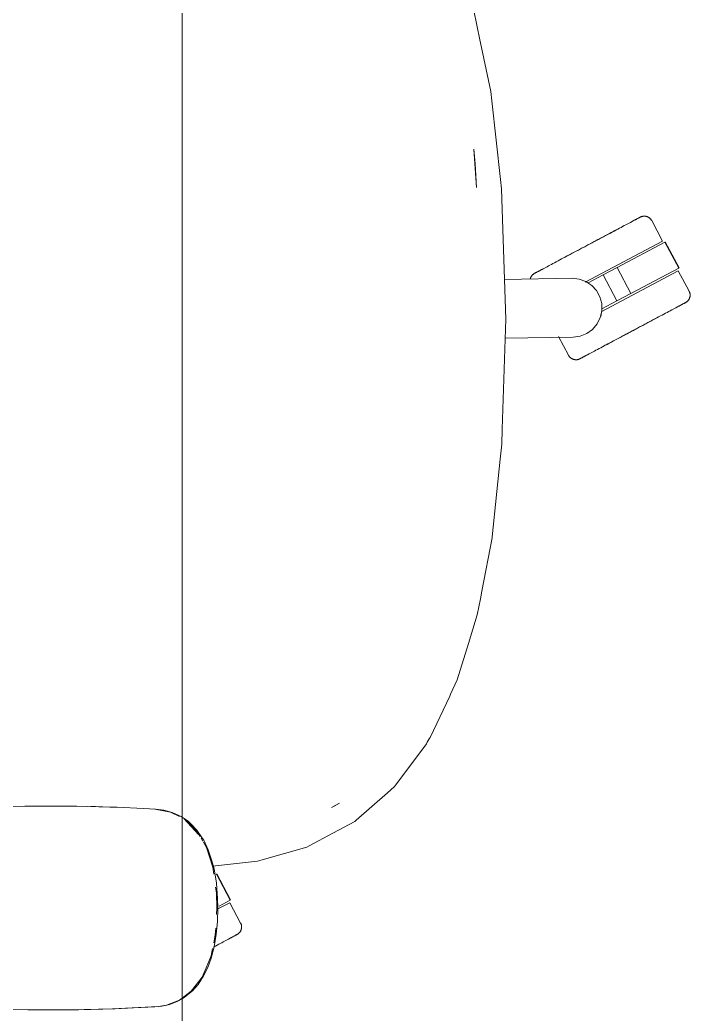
# Model space of a CAD drawing. Header units: millimetres. Extents: x 79795 to 317870, y -36033 to 97293.
# Drawn here: x 185975.7 to 186294.5, y 11096.4 to 11569.3 of the extents above; entities that cross this region are included whole.
import ezdxf

# ---------------------------------------------------------------- set-up
doc = ezdxf.new("R2010")
doc.units = ezdxf.units.MM
doc.header["$MEASUREMENT"] = 0
doc.layers.add('G-IMPT', color=8, linetype='CONTINUOUS', lineweight=9)
doc.layers.add('I-FURN', color=8, linetype='CONTINUOUS', lineweight=9)

msp = doc.modelspace()

# ---------------------------------------------------------------- linework, layer by layer
at = {"layer": 'G-IMPT'}
for p, q in [((186194.56, 11559.84), (186191.69, 11573.66)), ((186195.32, 11556.16), (186194.56, 11559.84)), ((186195.32, 11556.16), (186199.67, 11535.21)), ((186199.67, 11535.21), (186200.16, 11530.8)), ((186204.29, 11493.35), (186200.16, 11530.8)), ((186191.64, 11507.79), (186192.25, 11500.85)), ((186192.89, 11489.51), (186191.64, 11507.79)), ((186192.89, 11489.51), (186192.25, 11500.85)), ((186204.29, 11493.35), (186204.77, 11488.98)), ((186205.09, 11479.04), (186204.77, 11488.98)), ((186205.09, 11479.04), (186206.8, 11426.86)), ((186206.8, 11426.86), (186205.18, 11374.69)), ((186205.18, 11374.69), (186204.96, 11367.43)), ((186204.22, 11360.36), (186204.96, 11367.43)), ((186200.4, 11323.37), (186204.22, 11360.36)), ((186195.45, 11297.53), (186200.31, 11322.91)), ((186200.4, 11323.37), (186200.31, 11322.91)), ((186195.45, 11297.53), (186194.74, 11293.87)), ((186193.28, 11286.26), (186194.74, 11293.87)), ((186189.09, 11272.66), (186193.28, 11286.26)), ((186183.77, 11255.39), (186189.09, 11272.66)), ((186183.77, 11255.39), (186180.58, 11248.62)), ((186170.88, 11228.06), (186180.15, 11247.7)), ((186180.15, 11247.7), (186180.58, 11248.62)), ((186169.06, 11225.01), (186154.49, 11205.51)), ((186169.06, 11225.01), (186169.52, 11225.78)), ((186169.52, 11225.78), (186170.46, 11227.35)), ((186170.88, 11228.06), (186170.46, 11227.35)), ((186150.5, 11201.67), (186135.72, 11188.65)), ((186150.5, 11201.67), (186153.76, 11204.54)), ((186154.49, 11205.51), (186153.76, 11204.54)), ((186127.75, 11196.68), (186123.86, 11194.72)), ((186127.75, 11196.68), (186125.45, 11195.5)), ((185978.05, 11195.26), (185965.74, 11194.97)), ((185978.05, 11195.26), (185983.52, 11195.33)), ((185998.23, 11195.34), (185983.52, 11195.33)), ((186002.74, 11195.29), (185998.23, 11195.34)), ((186002.74, 11195.29), (186018.41, 11194.91)), ((186009.47, 11195.11), (186011.69, 11195.11)), ((186015.01, 11194.97), (186011.69, 11195.11)), ((186018.41, 11194.91), (186021.96, 11194.79)), ((186034.52, 11194.17), (186021.96, 11194.79)), ((186034.52, 11194.17), (186040.18, 11193.89)), ((186047.3, 11192.52), (186039.96, 11193.89)), ((186040.18, 11193.89), (186044.19, 11193.39)), ((186044.19, 11193.39), (186048.14, 11192.32)), ((186051.56, 11190.42), (186047.3, 11192.52)), ((186052.47, 11190.34), (186048.14, 11192.32)), ((186125.45, 11195.5), (186123.86, 11194.72)), ((186052.47, 11190.34), (186052.92, 11190.03)), ((186052.92, 11190.03), (186055.69, 11188.13)), ((186053.8, 11189.31), (186056.21, 11187.08)), ((186060.7, 11181.92), (186053.8, 11189.31)), ((186059.51, 11184.01), (186053.8, 11189.31)), ((186057.01, 11187), (186055.69, 11188.13)), ((186124.62, 11182.48), (186135.05, 11188.07)), ((186135.72, 11188.65), (186135.05, 11188.07)), ((186059.29, 11183.54), (186056.21, 11187.08)), ((186057.01, 11187), (186059.88, 11183.95)), ((186060.7, 11181.92), (186059.42, 11183.39)), ((186061.39, 11180.85), (186059.51, 11184.01)), ((186059.88, 11183.95), (186062.32, 11180.5)), ((186113.38, 11176.47), (186124.62, 11182.48)), ((186062.72, 11178.63), (186061.86, 11180.07)), ((186063.13, 11179.12), (186062.32, 11180.5)), ((186064.47, 11175.71), (186063, 11178.16)), ((186065.33, 11174.49), (186063.13, 11179.12)), ((186067.5, 11166.31), (186064.47, 11175.71)), ((186067.07, 11169.4), (186065.33, 11174.49)), ((186090.92, 11169.87), (186112.27, 11175.88)), ((186112.27, 11175.88), (186113.38, 11176.47)), ((186067.07, 11169.4), (186068.05, 11165.47)), ((186067.38, 11166.82), (186088.66, 11169.23)), ((186090.92, 11169.87), (186088.66, 11169.23)), ((186067.96, 11163.02), (186067.5, 11166.31)), ((186068.05, 11165.47), (186069.17, 11158.71)), ((186069.23, 11154.05), (186068.83, 11156.84)), ((186069.74, 11151.4), (186069.17, 11158.71)), ((186069.23, 11154.05), (186069.46, 11146.89)), ((186069.74, 11151.4), (186069.83, 11146.89)), ((186069.27, 11143.78), (186069.46, 11146.89)), ((186069.83, 11146.89), (186069.65, 11140.55)), ((186069.09, 11134.4), (186069.65, 11140.55)), ((186068.67, 11134.06), (186068.87, 11137.27)), ((186067.9, 11130.31), (186068.67, 11134.06)), ((186069.09, 11134.4), (186068.09, 11128.47)), ((186066.63, 11124.1), (186067.34, 11127.57)), ((186066.66, 11122.99), (186068.09, 11128.47)), ((186066.63, 11124.1), (186064.3, 11118.48)), ((186066.66, 11122.99), (186065.07, 11118.65)), ((186062.46, 11114.08), (186064.3, 11118.48)), ((186063.09, 11114.58), (186065.07, 11118.65)), ((186057.25, 11107.3), (186062.46, 11114.08)), ((186063.09, 11114.58), (186060.43, 11110.53)), ((186052.83, 11104.02), (186057.25, 11107.3)), ((186054.03, 11104.42), (186057.77, 11107.49)), ((186060.43, 11110.53), (186057.77, 11107.49)), ((186045.43, 11100.72), (186051.62, 11103.13)), ((186050.59, 11102.46), (186046.95, 11101.06)), ((186050.59, 11102.46), (186052.83, 11103.74)), ((186051.62, 11103.13), (186052.83, 11104.02)), ((186052.83, 11103.74), (186054.03, 11104.42)), ((185979.41, 11098.49), (185970.99, 11098.66)), ((185979.41, 11098.49), (186009.43, 11098.61)), ((185979.41, 11098.49), (185999.59, 11098.45)), ((185979.41, 11098.49), (185990.2, 11098.41)), ((186009.43, 11098.61), (185990.2, 11098.41)), ((185999.59, 11098.45), (186020.99, 11098.95)), ((185999.59, 11098.45), (186019.78, 11098.91)), ((185999.59, 11098.45), (186009.43, 11098.61)), ((185999.59, 11098.49), (186001.63, 11098.47)), ((186001.63, 11098.47), (186003.54, 11098.54)), ((186009.43, 11098.61), (186020.99, 11098.95)), ((186019.78, 11098.91), (186041.56, 11100)), ((186019.78, 11098.91), (186039.96, 11099.89)), ((186020.99, 11098.95), (186019.78, 11098.91)), ((186020.99, 11098.95), (186041.56, 11100)), ((186041.56, 11100), (186039.96, 11099.89)), ((186041.56, 11100), (186043.21, 11100.25)), ((186045.43, 11100.72), (186041.58, 11100.13)), ((186045.61, 11100.7), (186043.21, 11100.25)), ((186045.61, 11100.7), (186046.95, 11101.06))]:
    msp.add_line(p, q, dxfattribs=at)
at = {"layer": 'I-FURN'}
for p, q in [((186052.83, 12069.09), (186052.83, 10669.09)), ((186052.83, 10669.09), (186052.83, 12069.09)), ((186271.09, 11475.59), (186271.24, 11475.65)), ((186271.24, 11475.65), (186271.39, 11475.71)), ((186271.39, 11475.71), (186271.54, 11475.75)), ((186271.54, 11475.75), (186271.7, 11475.8)), ((186271.7, 11475.8), (186271.85, 11475.83)), ((186271.85, 11475.83), (186272.01, 11475.86)), ((186272.01, 11475.86), (186272.17, 11475.89)), ((186272.17, 11475.89), (186272.33, 11475.91)), ((186272.33, 11475.91), (186272.49, 11475.92)), ((186272.49, 11475.92), (186272.65, 11475.92)), ((186272.65, 11475.92), (186272.82, 11475.92)), ((186272.82, 11475.92), (186272.98, 11475.91)), ((186272.98, 11475.91), (186273.14, 11475.9)), ((186273.14, 11475.9), (186273.3, 11475.88)), ((186273.3, 11475.88), (186273.46, 11475.85)), ((186273.46, 11475.85), (186273.61, 11475.81)), ((186273.61, 11475.81), (186273.77, 11475.77)), ((186273.77, 11475.77), (186273.92, 11475.73)), ((186273.92, 11475.73), (186274.08, 11475.68)), ((186274.08, 11475.68), (186274.23, 11475.62)), ((186274.23, 11475.62), (186274.37, 11475.55)), ((186262.44, 11471.01), (186261.68, 11470.6)), ((186263.17, 11471.4), (186262.44, 11471.01)), ((186263.88, 11471.77), (186263.17, 11471.4)), ((186264.56, 11472.13), (186263.88, 11471.77)), ((186265.21, 11472.48), (186264.56, 11472.13)), ((186265.82, 11472.8), (186265.21, 11472.48)), ((186266.41, 11473.12), (186265.82, 11472.8)), ((186266.1, 11472.95), (186266.66, 11473.25)), ((186266.96, 11473.41), (186266.41, 11473.12)), ((186266.66, 11473.25), (186267.2, 11473.54)), ((186267.48, 11473.68), (186266.96, 11473.41)), ((186267.2, 11473.54), (186267.7, 11473.8)), ((186267.96, 11473.94), (186267.48, 11473.68)), ((186267.7, 11473.8), (186268.17, 11474.05)), ((186268.4, 11474.18), (186267.96, 11473.94)), ((186268.17, 11474.05), (186268.6, 11474.28)), ((186268.81, 11474.39), (186268.4, 11474.18)), ((186268.6, 11474.28), (186268.99, 11474.49)), ((186269.19, 11474.59), (186268.81, 11474.39)), ((186268.99, 11474.49), (186269.35, 11474.68)), ((186269.52, 11474.77), (186269.19, 11474.59)), ((186269.35, 11474.68), (186269.66, 11474.85)), ((186269.82, 11474.93), (186269.52, 11474.77)), ((186269.66, 11474.85), (186269.94, 11475)), ((186270.08, 11475.07), (186269.82, 11474.93)), ((186269.94, 11475), (186270.18, 11475.12)), ((186270.3, 11475.18), (186270.08, 11475.07)), ((186270.18, 11475.12), (186270.38, 11475.23)), ((186270.48, 11475.28), (186270.3, 11475.18)), ((186270.38, 11475.23), (186270.55, 11475.32)), ((186270.62, 11475.35), (186270.48, 11475.28)), ((186270.55, 11475.32), (186270.67, 11475.38)), ((186270.72, 11475.41), (186270.62, 11475.35)), ((186270.67, 11475.38), (186270.75, 11475.42)), ((186270.78, 11475.44), (186270.72, 11475.41)), ((186270.75, 11475.42), (186270.79, 11475.45)), ((186270.8, 11475.45), (186270.78, 11475.44)), ((186270.79, 11475.45), (186270.8, 11475.45)), ((186270.8, 11475.45), (186270.94, 11475.52)), ((186270.94, 11475.52), (186271.09, 11475.59)), ((186274.37, 11475.55), (186274.52, 11475.48)), ((186274.52, 11475.48), (186274.66, 11475.41)), ((186274.66, 11475.41), (186274.8, 11475.32)), ((186274.8, 11475.32), (186274.94, 11475.24)), ((186274.94, 11475.24), (186275.07, 11475.14)), ((186275.07, 11475.14), (186275.2, 11475.05)), ((186275.2, 11475.05), (186275.32, 11474.94)), ((186275.32, 11474.94), (186275.44, 11474.84)), ((186275.44, 11474.84), (186275.56, 11474.72)), ((186275.56, 11474.72), (186275.67, 11474.61)), ((186275.67, 11474.61), (186275.77, 11474.49)), ((186275.77, 11474.49), (186275.88, 11474.36)), ((186275.88, 11474.36), (186275.97, 11474.23)), ((186275.97, 11474.23), (186276.06, 11474.1)), ((186276.06, 11474.1), (186276.15, 11473.96)), ((186276.15, 11473.96), (186276.23, 11473.82)), ((186276.23, 11473.82), (186276.25, 11473.78)), ((186281.4, 11464.1), (186276.25, 11473.78)), ((186252.35, 11465.64), (186253.31, 11466.15)), ((186253.83, 11466.43), (186252.87, 11465.92)), ((186253.31, 11466.15), (186254.26, 11466.66)), ((186254.77, 11466.93), (186253.83, 11466.43)), ((186254.26, 11466.66), (186255.2, 11467.16)), ((186255.7, 11467.42), (186254.77, 11466.93)), ((186255.2, 11467.16), (186256.12, 11467.65)), ((186256.61, 11467.91), (186255.7, 11467.42)), ((186256.12, 11467.65), (186257.03, 11468.13)), ((186257.51, 11468.38), (186256.61, 11467.91)), ((186257.03, 11468.13), (186257.91, 11468.6)), ((186258.39, 11468.85), (186257.51, 11468.38)), ((186257.91, 11468.6), (186258.78, 11469.06)), ((186259.24, 11469.31), (186258.39, 11468.85)), ((186258.78, 11469.06), (186259.63, 11469.51)), ((186260.08, 11469.75), (186259.24, 11469.31)), ((186260.89, 11470.18), (186260.08, 11469.75)), ((186261.68, 11470.6), (186260.89, 11470.18)), ((186244.93, 11461.69), (186243.92, 11461.16)), ((186244.38, 11461.41), (186245.39, 11461.94)), ((186281.4, 11464.1), (186244.65, 11444.56)), ((186245.93, 11462.23), (186244.93, 11461.69)), ((186245.39, 11461.94), (186246.39, 11462.47)), ((186246.94, 11462.76), (186245.93, 11462.23)), ((186246.39, 11462.47), (186247.4, 11463.01)), ((186247.94, 11463.3), (186246.94, 11462.76)), ((186247.4, 11463.01), (186248.4, 11463.54)), ((186248.94, 11463.83), (186247.94, 11463.3)), ((186248.4, 11463.54), (186249.4, 11464.07)), ((186249.93, 11464.36), (186248.94, 11463.83)), ((186249.4, 11464.07), (186250.39, 11464.6)), ((186250.92, 11464.88), (186249.93, 11464.36)), ((186250.39, 11464.6), (186251.37, 11465.12)), ((186251.9, 11465.4), (186250.92, 11464.88)), ((186251.37, 11465.12), (186252.35, 11465.64)), ((186252.87, 11465.92), (186251.9, 11465.4)), ((186259.81, 11451.49), (186282.52, 11463.56)), ((186282.52, 11463.56), (186289.09, 11451.2)), ((186289.27, 11451.29), (186282.69, 11463.65)), ((186234.71, 11456.26), (186235.62, 11456.75)), ((186236.12, 11457.01), (186235.2, 11456.52)), ((186235.62, 11456.75), (186236.55, 11457.24)), ((186237.06, 11457.51), (186236.12, 11457.01)), ((186236.55, 11457.24), (186237.5, 11457.74)), ((186238.01, 11458.02), (186237.06, 11457.51)), ((186237.5, 11457.74), (186238.45, 11458.25)), ((186238.97, 11458.53), (186238.01, 11458.02)), ((186238.45, 11458.25), (186239.42, 11458.77)), ((186239.95, 11459.05), (186238.97, 11458.53)), ((186239.42, 11458.77), (186240.4, 11459.29)), ((186240.93, 11459.57), (186239.95, 11459.05)), ((186240.4, 11459.29), (186241.39, 11459.81)), ((186241.92, 11460.1), (186240.93, 11459.57)), ((186241.39, 11459.81), (186242.38, 11460.34)), ((186242.92, 11460.63), (186241.92, 11460.1)), ((186242.38, 11460.34), (186243.38, 11460.87)), ((186243.92, 11461.16), (186242.92, 11460.63)), ((186243.38, 11460.87), (186244.38, 11461.41)), ((186227.12, 11452.23), (186226.46, 11451.88)), ((186227.82, 11452.6), (186227.12, 11452.23)), ((186228.54, 11452.98), (186227.82, 11452.6)), ((186229.29, 11453.38), (186228.54, 11452.98)), ((186230.07, 11453.79), (186229.29, 11453.38)), ((186230.87, 11454.22), (186230.07, 11453.79)), ((186231.69, 11454.66), (186230.87, 11454.22)), ((186232.54, 11455.11), (186231.69, 11454.66)), ((186233.41, 11455.57), (186232.54, 11455.11)), ((186234.29, 11456.04), (186233.41, 11455.57)), ((186235.2, 11456.52), (186234.29, 11456.04)), ((186218.9, 11447.13), (186218.98, 11447.27)), ((186218.98, 11447.27), (186219.07, 11447.41)), ((186219.07, 11447.41), (186219.16, 11447.54)), ((186219.16, 11447.54), (186219.26, 11447.67)), ((186219.26, 11447.67), (186219.36, 11447.79)), ((186219.36, 11447.79), (186219.47, 11447.91)), ((186219.47, 11447.91), (186219.58, 11448.03)), ((186219.58, 11448.03), (186219.7, 11448.14)), ((186219.7, 11448.14), (186219.82, 11448.24)), ((186219.82, 11448.24), (186219.95, 11448.35)), ((186219.95, 11448.35), (186220.08, 11448.44)), ((186220.08, 11448.44), (186220.21, 11448.53)), ((186220.21, 11448.53), (186220.35, 11448.62)), ((186220.35, 11448.62), (186220.49, 11448.7)), ((186220.49, 11448.7), (186220.52, 11448.72)), ((186220.52, 11448.72), (186220.54, 11448.73)), ((186220.53, 11448.72), (186220.52, 11448.72)), ((186220.57, 11448.74), (186220.53, 11448.72)), ((186220.54, 11448.73), (186220.6, 11448.76)), ((186220.65, 11448.79), (186220.57, 11448.74)), ((186220.6, 11448.76), (186220.7, 11448.81)), ((186220.77, 11448.85), (186220.65, 11448.79)), ((186220.7, 11448.81), (186220.84, 11448.89)), ((186220.94, 11448.94), (186220.77, 11448.85)), ((186220.84, 11448.89), (186221.02, 11448.98)), ((186221.14, 11449.05), (186220.94, 11448.94)), ((186221.02, 11448.98), (186221.24, 11449.1)), ((186221.38, 11449.17), (186221.14, 11449.05)), ((186221.24, 11449.1), (186221.5, 11449.24)), ((186221.66, 11449.32), (186221.38, 11449.17)), ((186221.5, 11449.24), (186221.8, 11449.4)), ((186221.98, 11449.49), (186221.66, 11449.32)), ((186221.8, 11449.4), (186222.13, 11449.58)), ((186222.33, 11449.68), (186221.98, 11449.49)), ((186222.13, 11449.58), (186222.51, 11449.77)), ((186222.72, 11449.89), (186222.33, 11449.68)), ((186222.51, 11449.77), (186222.92, 11449.99)), ((186223.15, 11450.12), (186222.72, 11449.89)), ((186222.92, 11449.99), (186223.36, 11450.23)), ((186223.62, 11450.36), (186223.15, 11450.12)), ((186223.36, 11450.23), (186223.85, 11450.49)), ((186224.12, 11450.63), (186223.62, 11450.36)), ((186223.85, 11450.49), (186224.36, 11450.76)), ((186224.66, 11450.92), (186224.12, 11450.63)), ((186224.36, 11450.76), (186224.91, 11451.05)), ((186225.23, 11451.22), (186224.66, 11450.92)), ((186224.91, 11451.05), (186225.5, 11451.36)), ((186225.83, 11451.54), (186225.23, 11451.22)), ((186226.46, 11451.88), (186225.83, 11451.54)), ((186246.03, 11444.16), (186253.17, 11447.96)), ((186288.91, 11449.97), (186252.19, 11430.45)), ((186253.17, 11447.96), (186259.81, 11451.49)), ((186253.17, 11447.96), (186259.74, 11435.6)), ((186259.81, 11451.49), (186266.39, 11439.13)), ((186289.09, 11451.2), (186266.39, 11439.13)), ((186294.06, 11440.28), (186288.91, 11449.97)), ((186206.18, 11445.81), (186238.37, 11446.37)), ((186218.49, 11446.08), (186218.53, 11446.24)), ((186218.53, 11446.24), (186218.58, 11446.39)), ((186218.58, 11446.39), (186218.63, 11446.55)), ((186218.63, 11446.55), (186218.69, 11446.7)), ((186218.69, 11446.7), (186218.75, 11446.84)), ((186218.75, 11446.84), (186218.82, 11446.99)), ((186218.82, 11446.99), (186218.9, 11447.13)), ((186238.37, 11446.37), (186241.72, 11446.03)), ((186241.72, 11446.03), (186244.9, 11444.89)), ((186244.9, 11444.89), (186247.71, 11443.02)), ((186247.71, 11443.02), (186249.99, 11440.53)), ((186249.99, 11440.53), (186251.61, 11437.57)), ((186266.39, 11439.13), (186259.74, 11435.6)), ((186294.06, 11440.28), (186294.13, 11440.14)), ((186294.13, 11440.14), (186294.2, 11439.99)), ((186294.2, 11439.99), (186294.26, 11439.85)), ((186294.26, 11439.85), (186294.32, 11439.69)), ((186294.32, 11439.69), (186294.36, 11439.54)), ((186294.36, 11439.54), (186294.41, 11439.38)), ((186294.41, 11439.38), (186294.44, 11439.23)), ((186294.44, 11439.23), (186294.47, 11439.07)), ((186294.49, 11437.79), (186294.46, 11437.63)), ((186294.47, 11439.07), (186294.5, 11438.91)), ((186294.51, 11437.95), (186294.49, 11437.79)), ((186294.5, 11438.91), (186294.52, 11438.75)), ((186294.52, 11438.11), (186294.51, 11437.95)), ((186294.52, 11438.75), (186294.53, 11438.59)), ((186294.53, 11438.27), (186294.52, 11438.11)), ((186294.53, 11438.59), (186294.53, 11438.43)), ((186294.53, 11438.43), (186294.53, 11438.27)), ((186251.61, 11437.57), (186252.47, 11434.31)), ((186252.47, 11434.31), (186252.53, 11430.94)), ((186259.74, 11435.6), (186252.6, 11431.8)), ((186289.07, 11433.07), (186288.55, 11432.79)), ((186288.8, 11432.92), (186289.3, 11433.19)), ((186289.55, 11433.32), (186289.07, 11433.07)), ((186289.3, 11433.19), (186289.76, 11433.44)), ((186290, 11433.56), (186289.55, 11433.32)), ((186289.76, 11433.44), (186290.19, 11433.66)), ((186290.41, 11433.78), (186290, 11433.56)), ((186290.19, 11433.66), (186290.59, 11433.87)), ((186290.78, 11433.98), (186290.41, 11433.78)), ((186290.59, 11433.87), (186290.94, 11434.06)), ((186291.12, 11434.16), (186290.78, 11433.98)), ((186290.94, 11434.06), (186291.26, 11434.23)), ((186291.41, 11434.31), (186291.12, 11434.16)), ((186291.26, 11434.23), (186291.54, 11434.38)), ((186291.67, 11434.45), (186291.41, 11434.31)), ((186291.54, 11434.38), (186291.78, 11434.51)), ((186291.89, 11434.57), (186291.67, 11434.45)), ((186291.78, 11434.51), (186291.98, 11434.61)), ((186292.07, 11434.66), (186291.89, 11434.57)), ((186291.98, 11434.61), (186292.14, 11434.7)), ((186292.21, 11434.74), (186292.07, 11434.66)), ((186292.14, 11434.7), (186292.26, 11434.77)), ((186292.31, 11434.79), (186292.21, 11434.74)), ((186292.26, 11434.77), (186292.35, 11434.81)), ((186292.37, 11434.82), (186292.31, 11434.79)), ((186292.35, 11434.81), (186292.39, 11434.83)), ((186292.39, 11434.83), (186292.37, 11434.82)), ((186292.43, 11434.85), (186292.39, 11434.83)), ((186292.39, 11434.83), (186292.39, 11434.83)), ((186292.57, 11434.93), (186292.43, 11434.85)), ((186292.71, 11435.02), (186292.57, 11434.93)), ((186292.84, 11435.11), (186292.71, 11435.02)), ((186292.97, 11435.21), (186292.84, 11435.11)), ((186293.1, 11435.31), (186292.97, 11435.21)), ((186293.22, 11435.42), (186293.1, 11435.31)), ((186293.33, 11435.53), (186293.22, 11435.42)), ((186293.45, 11435.64), (186293.33, 11435.53)), ((186293.55, 11435.76), (186293.45, 11435.64)), ((186293.66, 11435.89), (186293.55, 11435.76)), ((186293.75, 11436.01), (186293.66, 11435.89)), ((186293.85, 11436.15), (186293.75, 11436.01)), ((186293.93, 11436.28), (186293.85, 11436.15)), ((186294.02, 11436.42), (186293.93, 11436.28)), ((186294.09, 11436.56), (186294.02, 11436.42)), ((186294.16, 11436.71), (186294.09, 11436.56)), ((186294.23, 11436.86), (186294.16, 11436.71)), ((186294.29, 11437.01), (186294.23, 11436.86)), ((186294.34, 11437.16), (186294.29, 11437.01)), ((186294.38, 11437.31), (186294.34, 11437.16)), ((186294.42, 11437.47), (186294.38, 11437.31)), ((186294.46, 11437.63), (186294.42, 11437.47)), ((186252.53, 11430.94), (186251.78, 11427.65)), ((186279.51, 11427.98), (186280.38, 11428.45)), ((186280.38, 11428.45), (186281.23, 11428.9)), ((186281.23, 11428.9), (186282.05, 11429.33)), ((186282.05, 11429.33), (186282.85, 11429.76)), ((186282.85, 11429.76), (186283.63, 11430.17)), ((186283.63, 11430.17), (186284.38, 11430.57)), ((186284.38, 11430.57), (186285.1, 11430.96)), ((186285.1, 11430.96), (186285.79, 11431.32)), ((186285.79, 11431.32), (186286.46, 11431.68)), ((186286.46, 11431.68), (186287.09, 11432.01)), ((186287.09, 11432.01), (186287.69, 11432.33)), ((186288, 11432.5), (186287.42, 11432.19)), ((186287.69, 11432.33), (186288.26, 11432.64)), ((186288.55, 11432.79), (186288, 11432.5)), ((186288.26, 11432.64), (186288.8, 11432.92)), ((186250.27, 11424.64), (186248.07, 11422.07)), ((186251.78, 11427.65), (186250.27, 11424.64)), ((186271.53, 11423.74), (186270.53, 11423.21)), ((186270.99, 11423.46), (186271.98, 11423.98)), ((186272.52, 11424.27), (186271.53, 11423.74)), ((186271.98, 11423.98), (186272.97, 11424.51)), ((186273.49, 11424.79), (186272.52, 11424.27)), ((186272.97, 11424.51), (186273.94, 11425.02)), ((186274.46, 11425.3), (186273.49, 11424.79)), ((186273.94, 11425.02), (186274.91, 11425.54)), ((186275.42, 11425.81), (186274.46, 11425.3)), ((186274.91, 11425.54), (186275.86, 11426.04)), ((186276.36, 11426.31), (186275.42, 11425.81)), ((186275.86, 11426.04), (186276.79, 11426.54)), ((186277.29, 11426.81), (186276.36, 11426.31)), ((186276.79, 11426.54), (186277.72, 11427.03)), ((186278.21, 11427.29), (186277.29, 11426.81)), ((186277.72, 11427.03), (186278.62, 11427.51)), ((186278.62, 11427.51), (186279.51, 11427.98)), ((186242.2, 11418.86), (186238.86, 11418.39)), ((186245.33, 11420.11), (186242.2, 11418.86)), ((186248.07, 11422.07), (186245.33, 11420.11)), ((186262.53, 11418.95), (186261.55, 11418.43)), ((186262, 11418.67), (186262.98, 11419.2)), ((186263.52, 11419.48), (186262.53, 11418.95)), ((186262.98, 11419.2), (186263.98, 11419.73)), ((186264.52, 11420.01), (186263.52, 11419.48)), ((186263.98, 11419.73), (186264.98, 11420.26)), ((186265.52, 11420.54), (186264.52, 11420.01)), ((186264.98, 11420.26), (186265.98, 11420.79)), ((186266.52, 11421.08), (186265.52, 11420.54)), ((186265.98, 11420.79), (186266.98, 11421.32)), ((186267.53, 11421.61), (186266.52, 11421.08)), ((186266.98, 11421.32), (186267.99, 11421.86)), ((186268.53, 11422.15), (186267.53, 11421.61)), ((186267.99, 11421.86), (186268.99, 11422.39)), ((186269.54, 11422.68), (186268.53, 11422.15)), ((186268.99, 11422.39), (186270, 11422.93)), ((186270.53, 11423.21), (186269.54, 11422.68)), ((186270, 11422.93), (186270.99, 11423.46)), ((186238.86, 11418.39), (186206.52, 11417.83)), ((186231.97, 11418.61), (186236.67, 11409.77)), ((186252.84, 11413.8), (186253.67, 11414.25)), ((186254.13, 11414.49), (186253.29, 11414.04)), ((186253.67, 11414.25), (186254.53, 11414.7)), ((186255, 11414.95), (186254.13, 11414.49)), ((186254.53, 11414.7), (186255.41, 11415.17)), ((186255.89, 11415.42), (186255, 11414.95)), ((186255.41, 11415.17), (186256.3, 11415.65)), ((186256.8, 11415.91), (186255.89, 11415.42)), ((186256.3, 11415.65), (186257.22, 11416.13)), ((186257.72, 11416.4), (186256.8, 11415.91)), ((186257.22, 11416.13), (186258.15, 11416.63)), ((186258.66, 11416.9), (186257.72, 11416.4)), ((186258.15, 11416.63), (186259.09, 11417.13)), ((186259.61, 11417.4), (186258.66, 11416.9)), ((186259.09, 11417.13), (186260.05, 11417.64)), ((186260.57, 11417.91), (186259.61, 11417.4)), ((186260.05, 11417.64), (186261.02, 11418.15)), ((186261.55, 11418.43), (186260.57, 11417.91)), ((186261.02, 11418.15), (186262, 11418.67)), ((186236.69, 11409.73), (186236.67, 11409.77)), ((186236.77, 11409.59), (186236.69, 11409.73)), ((186236.85, 11409.45), (186236.77, 11409.59)), ((186236.95, 11409.32), (186236.85, 11409.45)), ((186244.75, 11409.5), (186244.32, 11409.27)), ((186244.51, 11409.38), (186244.96, 11409.61)), ((186245.22, 11409.75), (186244.75, 11409.5)), ((186244.96, 11409.61), (186245.44, 11409.87)), ((186245.72, 11410.02), (186245.22, 11409.75)), ((186245.44, 11409.87), (186245.96, 11410.14)), ((186246.25, 11410.3), (186245.72, 11410.02)), ((186245.96, 11410.14), (186246.51, 11410.44)), ((186246.82, 11410.6), (186246.25, 11410.3)), ((186246.51, 11410.44), (186247.09, 11410.75)), ((186247.09, 11410.75), (186247.71, 11411.08)), ((186247.71, 11411.08), (186248.36, 11411.42)), ((186248.36, 11411.42), (186249.04, 11411.78)), ((186249.04, 11411.78), (186249.74, 11412.16)), ((186249.74, 11412.16), (186250.48, 11412.55)), ((186250.48, 11412.55), (186251.24, 11412.95)), ((186251.24, 11412.95), (186252.03, 11413.37)), ((186252.03, 11413.37), (186252.84, 11413.8)), ((186237.04, 11409.19), (186236.95, 11409.32)), ((186237.14, 11409.07), (186237.04, 11409.19)), ((186237.25, 11408.95), (186237.14, 11409.07)), ((186237.36, 11408.83), (186237.25, 11408.95)), ((186237.48, 11408.72), (186237.36, 11408.83)), ((186237.6, 11408.61), (186237.48, 11408.72)), ((186237.72, 11408.51), (186237.6, 11408.61)), ((186237.85, 11408.41), (186237.72, 11408.51)), ((186237.98, 11408.32), (186237.85, 11408.41)), ((186238.12, 11408.23), (186237.98, 11408.32)), ((186238.25, 11408.15), (186238.12, 11408.23)), ((186238.4, 11408.07), (186238.25, 11408.15)), ((186238.54, 11408), (186238.4, 11408.07)), ((186238.69, 11407.94), (186238.54, 11408)), ((186238.84, 11407.88), (186238.69, 11407.94)), ((186238.99, 11407.82), (186238.84, 11407.88)), ((186239.15, 11407.78), (186238.99, 11407.82)), ((186239.3, 11407.74), (186239.15, 11407.78)), ((186239.46, 11407.7), (186239.3, 11407.74)), ((186239.62, 11407.68), (186239.46, 11407.7)), ((186239.78, 11407.66), (186239.62, 11407.68)), ((186239.94, 11407.64), (186239.78, 11407.66)), ((186240.1, 11407.63), (186239.94, 11407.64)), ((186240.26, 11407.63), (186240.1, 11407.63)), ((186240.42, 11407.64), (186240.26, 11407.63)), ((186240.58, 11407.65), (186240.42, 11407.64)), ((186240.74, 11407.66), (186240.58, 11407.65)), ((186240.9, 11407.69), (186240.74, 11407.66)), ((186241.06, 11407.72), (186240.9, 11407.69)), ((186241.22, 11407.76), (186241.06, 11407.72)), ((186241.37, 11407.8), (186241.22, 11407.76)), ((186241.53, 11407.85), (186241.37, 11407.8)), ((186241.68, 11407.9), (186241.53, 11407.85)), ((186241.83, 11407.96), (186241.68, 11407.9)), ((186241.98, 11408.03), (186241.83, 11407.96)), ((186242.12, 11408.1), (186241.98, 11408.03)), ((186242.17, 11408.13), (186242.12, 11408.11)), ((186242.12, 11408.11), (186242.12, 11408.1)), ((186242.12, 11408.1), (186242.14, 11408.11)), ((186242.14, 11408.11), (186242.2, 11408.15)), ((186242.25, 11408.17), (186242.17, 11408.13)), ((186242.2, 11408.15), (186242.3, 11408.2)), ((186242.37, 11408.24), (186242.25, 11408.17)), ((186242.3, 11408.2), (186242.44, 11408.27)), ((186242.53, 11408.32), (186242.37, 11408.24)), ((186242.44, 11408.27), (186242.62, 11408.37)), ((186242.73, 11408.43), (186242.53, 11408.32)), ((186242.62, 11408.37), (186242.84, 11408.49)), ((186242.97, 11408.56), (186242.73, 11408.43)), ((186242.84, 11408.49), (186243.1, 11408.62)), ((186243.25, 11408.71), (186242.97, 11408.56)), ((186243.1, 11408.62), (186243.4, 11408.78)), ((186243.57, 11408.87), (186243.25, 11408.71)), ((186243.4, 11408.78), (186243.73, 11408.96)), ((186243.93, 11409.06), (186243.57, 11408.88)), ((186243.73, 11408.96), (186244.1, 11409.16)), ((186244.32, 11409.27), (186243.93, 11409.06)), ((186244.1, 11409.16), (186244.51, 11409.38)), ((186069, 11162.93), (186069.16, 11163.02)), ((186069.16, 11163.02), (186075.74, 11150.66)), ((186075.91, 11150.75), (186069.33, 11163.11)), ((186075.55, 11149.43), (186069.92, 11146.43)), ((186075.74, 11150.66), (186070.44, 11147.84)), ((186080.7, 11139.74), (186075.55, 11149.43)), ((186080.2, 11135.22), (186080.09, 11135.1)), ((186080.3, 11135.34), (186080.2, 11135.22)), ((186080.4, 11135.47), (186080.3, 11135.34)), ((186080.49, 11135.6), (186080.4, 11135.47)), ((186080.58, 11135.74), (186080.49, 11135.6)), ((186080.66, 11135.88), (186080.58, 11135.74)), ((186080.73, 11136.02), (186080.66, 11135.88)), ((186080.7, 11139.74), (186080.77, 11139.6)), ((186080.8, 11136.16), (186080.73, 11136.02)), ((186080.77, 11139.6), (186080.84, 11139.45)), ((186080.87, 11136.31), (186080.8, 11136.16)), ((186080.84, 11139.45), (186080.9, 11139.3)), ((186080.93, 11136.46), (186080.87, 11136.31)), ((186080.9, 11139.3), (186080.96, 11139.15)), ((186080.98, 11136.61), (186080.93, 11136.46)), ((186080.96, 11139.15), (186081.01, 11138.99)), ((186081.03, 11136.77), (186080.98, 11136.61)), ((186081.01, 11138.99), (186081.05, 11138.84)), ((186081.07, 11136.92), (186081.03, 11136.77)), ((186081.05, 11138.84), (186081.09, 11138.68)), ((186081.1, 11137.08), (186081.07, 11136.92)), ((186081.09, 11138.68), (186081.12, 11138.52)), ((186081.13, 11137.24), (186081.1, 11137.08)), ((186081.12, 11138.52), (186081.14, 11138.36)), ((186081.15, 11137.4), (186081.13, 11137.24)), ((186081.14, 11138.36), (186081.16, 11138.2)), ((186081.16, 11137.56), (186081.15, 11137.4)), ((186081.16, 11138.2), (186081.17, 11138.04)), ((186081.17, 11137.72), (186081.16, 11137.56)), ((186081.17, 11138.04), (186081.17, 11137.88)), ((186081.17, 11137.88), (186081.17, 11137.72)), ((186071.74, 11130.41), (186072.43, 11130.78)), ((186072.43, 11130.78), (186073.1, 11131.13)), ((186073.1, 11131.13), (186073.73, 11131.47)), ((186073.73, 11131.47), (186074.33, 11131.79)), ((186074.64, 11131.95), (186074.06, 11131.64)), ((186074.33, 11131.79), (186074.9, 11132.09)), ((186075.2, 11132.25), (186074.64, 11131.95)), ((186074.9, 11132.09), (186075.44, 11132.38)), ((186075.71, 11132.52), (186075.2, 11132.25)), ((186075.44, 11132.38), (186075.94, 11132.64)), ((186076.19, 11132.78), (186075.71, 11132.52)), ((186075.94, 11132.64), (186076.4, 11132.89)), ((186076.64, 11133.02), (186076.19, 11132.78)), ((186076.4, 11132.89), (186076.83, 11133.12)), ((186077.05, 11133.23), (186076.64, 11133.02)), ((186076.83, 11133.12), (186077.23, 11133.33)), ((186077.42, 11133.43), (186077.05, 11133.23)), ((186077.23, 11133.33), (186077.58, 11133.52)), ((186077.76, 11133.61), (186077.42, 11133.43)), ((186077.58, 11133.52), (186077.9, 11133.69)), ((186078.06, 11133.77), (186077.76, 11133.61)), ((186077.9, 11133.69), (186078.18, 11133.83)), ((186078.31, 11133.91), (186078.06, 11133.77)), ((186078.18, 11133.83), (186078.42, 11133.96)), ((186078.53, 11134.02), (186078.31, 11133.91)), ((186078.42, 11133.96), (186078.62, 11134.07)), ((186078.71, 11134.12), (186078.53, 11134.02)), ((186078.62, 11134.07), (186078.78, 11134.16)), ((186078.85, 11134.19), (186078.71, 11134.12)), ((186078.78, 11134.16), (186078.91, 11134.22)), ((186078.95, 11134.25), (186078.85, 11134.19)), ((186078.91, 11134.22), (186078.99, 11134.26)), ((186079.01, 11134.28), (186078.95, 11134.25)), ((186078.99, 11134.26), (186079.03, 11134.29)), ((186079.03, 11134.29), (186079.01, 11134.28)), ((186079.07, 11134.31), (186079.03, 11134.29)), ((186079.03, 11134.29), (186079.03, 11134.29)), ((186079.21, 11134.39), (186079.07, 11134.31)), ((186079.35, 11134.48), (186079.21, 11134.39)), ((186079.48, 11134.57), (186079.35, 11134.48)), ((186079.61, 11134.66), (186079.48, 11134.57)), ((186079.74, 11134.76), (186079.61, 11134.66)), ((186079.86, 11134.87), (186079.74, 11134.76)), ((186079.98, 11134.98), (186079.86, 11134.87)), ((186080.09, 11135.1), (186079.98, 11134.98)), ((186067.87, 11128.35), (186068.69, 11128.79)), ((186068.69, 11128.79), (186069.49, 11129.21)), ((186069.49, 11129.21), (186070.27, 11129.63)), ((186070.27, 11129.63), (186071.02, 11130.03)), ((186071.02, 11130.03), (186071.74, 11130.41))]:
    msp.add_line(p, q, dxfattribs=at)
msp.add_arc((186238.8, 11432.39), 13.81, 342.664, 347.6527, dxfattribs=at)
msp.add_open_spline([(186252.41, 11430.03), (186252.33, 11429.59), (186252.23, 11429.17), (186252.12, 11428.75)], degree=3, dxfattribs=at)

doc.saveas('drawing.dxf')
